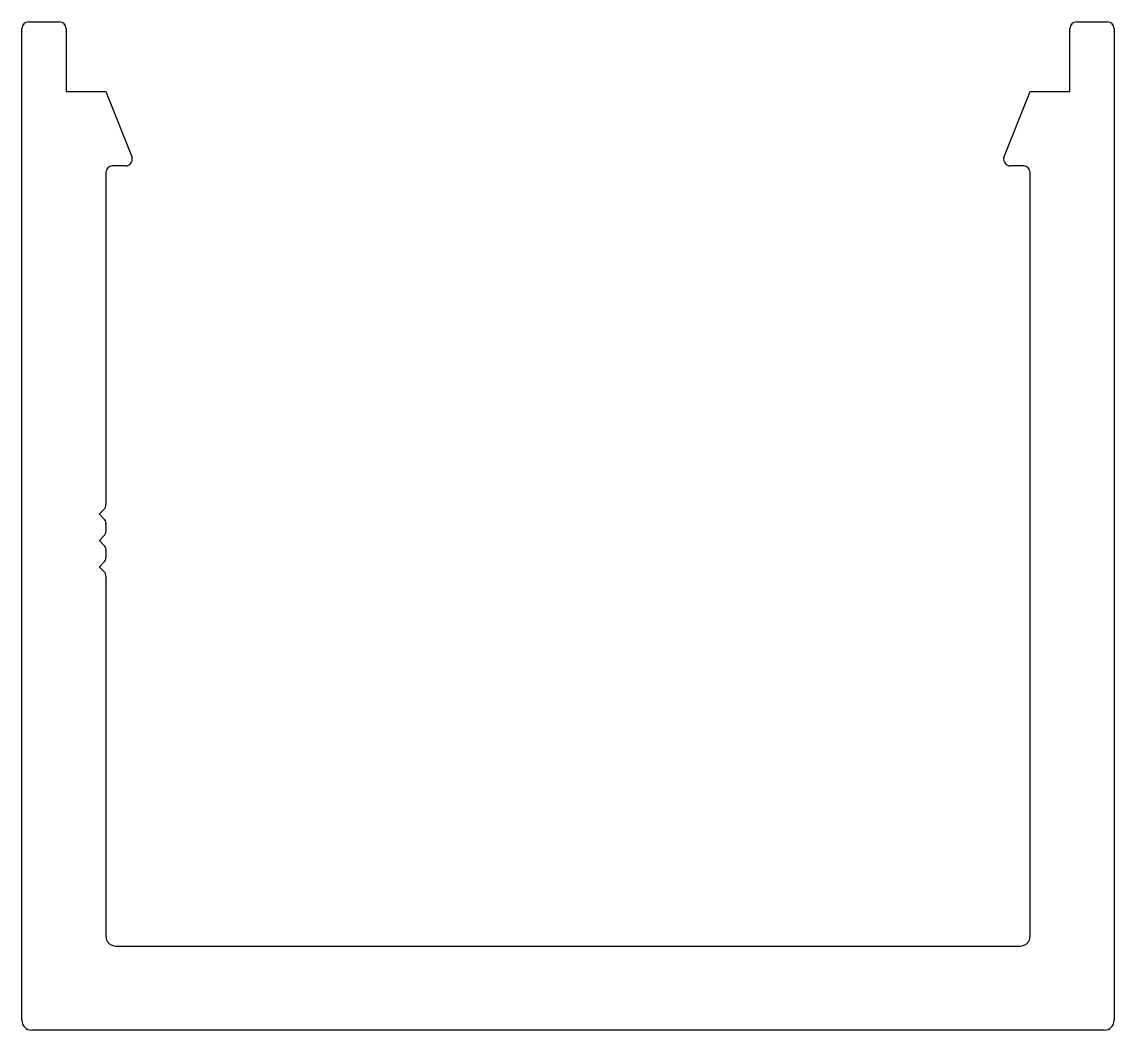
# Model space of a CAD drawing. Extents: x -20.6 to 20.7, y 1.3 to 39.4.
import ezdxf

# ---------------------------------------------------------------- set-up
doc = ezdxf.new("R2010")
doc.units = 0
doc.layers.add('1', color=7, linetype='CONTINUOUS')

msp = doc.modelspace()

# ---------------------------------------------------------------- linework, layer by layer
at = {"layer": '1', "color": 7, "linetype": 'CONTINUOUS'}
for p, q in [((-20.374, 39.423), (-19.199, 39.423)), ((19.226, 39.423), (20.401, 39.423)), ((-20.624, 1.703), (-20.624, 39.173)), ((-18.949, 39.173), (-18.949, 36.793)), ((18.976, 36.793), (18.976, 39.173)), ((20.651, 39.173), (20.651, 1.703)), ((-18.949, 36.793), (-17.449, 36.793)), ((-17.449, 36.793), (-16.457, 34.295)), ((16.485, 34.295), (17.476, 36.793)), ((17.476, 36.793), (18.976, 36.793)), ((-16.699, 33.98), (-17.199, 33.98)), ((17.226, 33.98), (16.726, 33.98)), ((-17.449, 33.73), (-17.449, 21.179)), ((17.476, 4.878), (17.476, 33.73)), ((-17.522, 21.002), (-17.693, 20.831)), ((-17.693, 20.819), (-17.522, 20.648)), ((-17.449, 20.472), (-17.449, 20.179)), ((-17.522, 20.002), (-17.693, 19.831)), ((-17.693, 19.819), (-17.522, 19.648)), ((-17.449, 19.472), (-17.449, 19.179)), ((-17.522, 19.002), (-17.693, 18.831)), ((-17.693, 18.82), (-17.522, 18.648)), ((-17.449, 18.472), (-17.449, 4.878)), ((-17.069, 4.498), (17.096, 4.498)), ((20.271, 1.323), (-20.244, 1.323))]:
    msp.add_line(p, q, dxfattribs=at)
for centre, radius, start, end in [((-20.374, 39.173), 0.25, 90, 180), ((-19.199, 39.173), 0.25, 0, 90), ((19.226, 39.173), 0.25, 90, 180), ((20.401, 39.173), 0.25, 0, 90), ((-16.699, 34.23), 0.25, 270, 15), ((16.726, 34.23), 0.25, 165, 270), ((-17.199, 33.73), 0.25, 90, 180), ((17.226, 33.73), 0.25, 0, 90), ((-17.699, 21.179), 0.25, 315, 360), ((-17.688, 20.825), 0.008, 135, 225), ((-17.699, 20.472), 0.25, 0, 45), ((-17.688, 19.825), 0.008, 135, 225), ((-17.699, 20.179), 0.25, 315, 360), ((-17.699, 19.472), 0.25, 360, 45), ((-17.699, 19.179), 0.25, 315, 360), ((-17.688, 18.825), 0.008, 135, 225), ((-17.699, 18.472), 0.25, 0, 45), ((-17.069, 4.878), 0.38, 180, 270), ((17.096, 4.878), 0.38, 270, 360), ((-20.244, 1.703), 0.38, 180, 270), ((20.271, 1.703), 0.38, 270, 0)]:
    msp.add_arc(centre, radius, start, end, dxfattribs=at)

doc.saveas('drawing.dxf')
